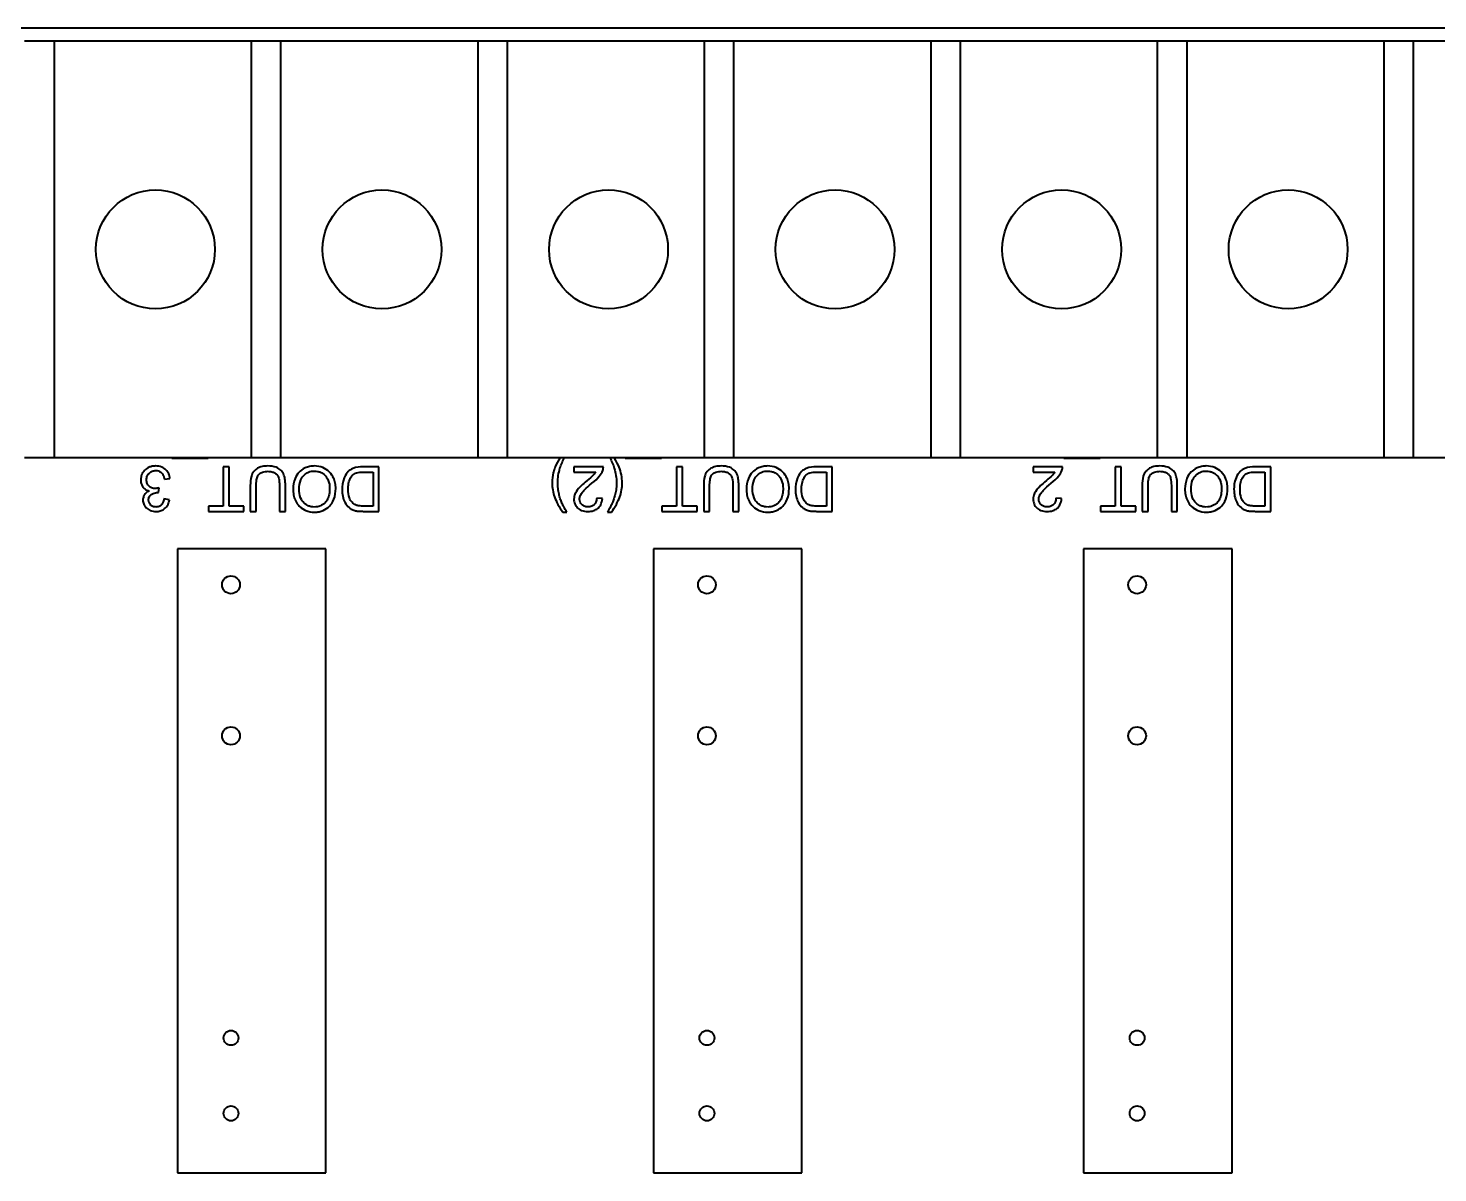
# Model space of a CAD drawing. Header units: millimetres. Extents: x 0 to 5945, y 0 to 4205.
# Drawn here: x 1644.03 to 1691.44, y 334.04 to 372.54 of the extents above; entities that cross this region are included whole.
import ezdxf

# ---------------------------------------------------------------- set-up
doc = ezdxf.new("R2010")
doc.units = ezdxf.units.MM
doc.header["$LTSCALE"] = 5
doc.layers.add('가시적인 것(ISO)', color=3, linetype='Continuous', lineweight=40)

msp = doc.modelspace()

# ---------------------------------------------------------------- linework, layer by layer
at = {"layer": '가시적인 것(ISO)'}
for p, q in [((1744.737, 372.541), (1574.737, 372.541)), ((1644.907, 372.101), (1643.907, 372.101)), ((1644.907, 358.101), (1644.907, 372.101)), ((1651.527, 372.101), (1644.907, 372.101)), ((1651.527, 372.101), (1651.527, 358.101)), ((1652.527, 372.101), (1651.527, 372.101)), ((1652.527, 358.101), (1652.527, 372.101)), ((1659.147, 372.101), (1652.527, 372.101)), ((1659.147, 372.101), (1659.147, 358.101)), ((1660.147, 372.101), (1659.147, 372.101)), ((1660.147, 358.101), (1660.147, 372.101)), ((1666.767, 372.101), (1660.147, 372.101)), ((1666.767, 372.101), (1666.767, 358.101)), ((1667.767, 372.101), (1666.767, 372.101)), ((1667.767, 358.101), (1667.767, 372.101)), ((1674.387, 372.101), (1667.767, 372.101)), ((1674.387, 372.101), (1674.387, 358.101)), ((1675.387, 372.101), (1674.387, 372.101)), ((1675.387, 358.101), (1675.387, 372.101)), ((1682.007, 372.101), (1675.387, 372.101)), ((1682.007, 372.101), (1682.007, 358.101)), ((1683.007, 372.101), (1682.007, 372.101)), ((1683.007, 358.101), (1683.007, 372.101)), ((1689.627, 372.101), (1683.007, 372.101)), ((1689.627, 372.101), (1689.627, 358.101)), ((1690.627, 372.101), (1689.627, 372.101)), ((1690.627, 358.101), (1690.627, 372.101)), ((1697.247, 372.101), (1690.627, 372.101)), ((1643.907, 358.101), (1644.907, 358.101)), ((1644.907, 358.101), (1651.527, 358.101)), ((1648.859, 358.101), (1648.859, 358.075)), ((1648.859, 358.075), (1650.08, 358.075)), ((1650.08, 358.075), (1650.08, 358.101)), ((1651.527, 358.101), (1652.527, 358.101)), ((1652.527, 358.101), (1659.147, 358.101)), ((1659.147, 358.101), (1660.147, 358.101)), ((1660.147, 358.101), (1666.767, 358.101)), ((1664.109, 358.101), (1664.109, 358.075)), ((1664.109, 358.075), (1665.33, 358.075)), ((1665.33, 358.075), (1665.33, 358.101)), ((1666.767, 358.101), (1667.767, 358.101)), ((1667.767, 358.101), (1674.387, 358.101)), ((1674.387, 358.101), (1675.387, 358.101)), ((1675.387, 358.101), (1682.007, 358.101)), ((1678.859, 358.101), (1678.859, 358.075)), ((1678.859, 358.075), (1680.08, 358.075)), ((1680.08, 358.075), (1680.08, 358.101)), ((1682.007, 358.101), (1683.007, 358.101)), ((1683.007, 358.101), (1689.627, 358.101)), ((1689.627, 358.101), (1690.627, 358.101)), ((1690.627, 358.101), (1697.247, 358.101)), ((1650.786, 357.791), (1650.587, 357.791)), ((1650.587, 357.791), (1650.587, 356.468)), ((1650.786, 356.468), (1650.786, 357.791)), ((1655.825, 357.791), (1655.284, 357.791)), ((1655.306, 357.614), (1655.627, 357.614)), ((1655.627, 357.614), (1655.627, 356.468)), ((1655.825, 356.291), (1655.825, 357.791)), ((1663.373, 357.791), (1662.382, 357.791)), ((1662.382, 357.791), (1662.382, 357.614)), ((1662.382, 357.614), (1663.117, 357.614)), ((1666.036, 357.791), (1665.837, 357.791)), ((1665.837, 357.791), (1665.837, 356.468)), ((1666.036, 356.468), (1666.036, 357.791)), ((1671.075, 357.791), (1670.534, 357.791)), ((1670.556, 357.614), (1670.877, 357.614)), ((1670.877, 357.614), (1670.877, 356.468)), ((1671.075, 356.291), (1671.075, 357.791)), ((1678.821, 357.791), (1677.829, 357.791)), ((1677.829, 357.791), (1677.829, 357.614)), ((1677.829, 357.614), (1678.564, 357.614)), ((1680.786, 357.791), (1680.587, 357.791)), ((1680.587, 357.791), (1680.587, 356.468)), ((1680.786, 356.468), (1680.786, 357.791)), ((1685.825, 357.791), (1685.284, 357.791)), ((1685.306, 357.614), (1685.627, 357.614)), ((1685.627, 357.614), (1685.627, 356.468)), ((1685.825, 356.291), (1685.825, 357.791)), ((1648.412, 356.919), (1648.432, 357.08)), ((1648.611, 357.369), (1648.795, 357.393)), ((1651.498, 357.158), (1651.498, 356.291)), ((1651.697, 356.291), (1651.697, 357.157)), ((1652.479, 357.157), (1652.479, 356.291)), ((1652.678, 356.291), (1652.678, 357.158)), ((1666.748, 357.158), (1666.748, 356.291)), ((1666.947, 356.291), (1666.947, 357.157)), ((1667.729, 357.157), (1667.729, 356.291)), ((1667.928, 356.291), (1667.928, 357.158)), ((1681.498, 357.158), (1681.498, 356.291)), ((1681.697, 356.291), (1681.697, 357.157)), ((1682.479, 357.157), (1682.479, 356.291)), ((1682.678, 356.291), (1682.678, 357.158)), ((1648.777, 356.674), (1648.593, 356.707)), ((1663.339, 356.719), (1663.149, 356.738)), ((1678.786, 356.719), (1678.596, 356.738)), ((1650.587, 356.468), (1650.091, 356.468)), ((1650.091, 356.468), (1650.091, 356.291)), ((1650.091, 356.291), (1651.28, 356.291)), ((1651.28, 356.468), (1650.786, 356.468)), ((1651.28, 356.291), (1651.28, 356.468)), ((1651.498, 356.291), (1651.697, 356.291)), ((1652.479, 356.291), (1652.678, 356.291)), ((1655.309, 356.291), (1655.825, 356.291)), ((1655.627, 356.468), (1655.311, 356.468)), ((1662.013, 356.266), (1662.144, 356.266)), ((1663.511, 356.266), (1663.643, 356.266)), ((1665.837, 356.468), (1665.341, 356.468)), ((1665.341, 356.468), (1665.341, 356.291)), ((1665.341, 356.291), (1666.53, 356.291)), ((1666.53, 356.468), (1666.036, 356.468)), ((1666.53, 356.291), (1666.53, 356.468)), ((1666.748, 356.291), (1666.947, 356.291)), ((1667.729, 356.291), (1667.928, 356.291)), ((1670.559, 356.291), (1671.075, 356.291)), ((1670.877, 356.468), (1670.561, 356.468)), ((1680.587, 356.468), (1680.091, 356.468)), ((1680.091, 356.468), (1680.091, 356.291)), ((1680.091, 356.291), (1681.28, 356.291)), ((1681.28, 356.468), (1680.786, 356.468)), ((1681.28, 356.291), (1681.28, 356.468)), ((1681.498, 356.291), (1681.697, 356.291)), ((1682.479, 356.291), (1682.678, 356.291)), ((1685.309, 356.291), (1685.825, 356.291)), ((1685.627, 356.468), (1685.311, 356.468)), ((1654.044, 355.033), (1649.048, 355.033)), ((1649.048, 355.033), (1649.048, 334.043)), ((1654.044, 334.043), (1654.044, 355.033)), ((1670.054, 355.033), (1665.058, 355.033)), ((1665.058, 355.033), (1665.058, 334.043)), ((1670.054, 334.043), (1670.054, 355.033)), ((1684.524, 355.033), (1679.528, 355.033)), ((1679.528, 355.033), (1679.528, 334.043)), ((1684.524, 334.043), (1684.524, 355.033)), ((1649.048, 334.043), (1654.044, 334.043)), ((1665.058, 334.043), (1670.054, 334.043)), ((1679.528, 334.043), (1684.524, 334.043))]:
    msp.add_line(p, q, dxfattribs=at)
for centre, radius in [((1648.307, 365.101), 2), ((1655.927, 365.101), 2), ((1663.547, 365.101), 2), ((1671.167, 365.101), 2), ((1678.787, 365.101), 2), ((1686.407, 365.101), 2), ((1650.847, 353.821), 0.3), ((1666.857, 353.821), 0.3), ((1681.327, 353.821), 0.3), ((1650.847, 348.741), 0.3), ((1666.857, 348.741), 0.3), ((1681.327, 348.741), 0.3), ((1650.847, 338.581), 0.25), ((1666.857, 338.581), 0.25), ((1681.327, 338.581), 0.25), ((1650.847, 336.041), 0.25), ((1666.857, 336.041), 0.25), ((1681.327, 336.041), 0.25)]:
    msp.add_circle(centre, radius, dxfattribs=at)
for points, knots in [([(1661.919, 358.101), (1661.854, 358.001), (1661.8, 357.893), (1661.72, 357.699), (1661.649, 357.511), (1661.649, 357.248)], [-0.1832014, -0.1832014, -0.1832014, -0.1832014, -0.0787799, -0.0787799, 0, 0, 0, 0]), ([(1661.839, 357.249), (1661.839, 357.417), (1661.865, 357.581), (1661.954, 357.866), (1662.006, 357.986), (1662.068, 358.101)], [-0.10471142, -0.10471142, -0.10471142, -0.10471142, -0.05443322, -0.05443322, -0.01516202, -0.01516202, -0.01516202, -0.01516202]), ([(1663.587, 358.101), (1663.649, 357.986), (1663.702, 357.866), (1663.79, 357.581), (1663.817, 357.417), (1663.817, 357.249)], [-0.08956306, -0.08956306, -0.08956306, -0.08956306, -0.05028586, -0.05028586, 0, 0, 0, 0]), ([(1664.006, 357.248), (1664.006, 357.433), (1663.971, 357.611), (1663.877, 357.84), (1663.825, 357.963), (1663.736, 358.101)], [-0.233985, -0.233985, -0.233985, -0.233985, -0.0717624, -0.0717624, -0.01692, -0.01692, -0.01692, -0.01692]), ([(1648.319, 357.816), (1648.279, 357.816), (1648.24, 357.813), (1648.166, 357.798), (1648.131, 357.788), (1648.03, 357.744), (1647.979, 357.703), (1647.9, 357.622), (1647.869, 357.575), (1647.824, 357.467), (1647.813, 357.408), (1647.813, 357.347)], [-0.06985908, -0.06985908, -0.06985908, -0.06985908, -0.0607385, -0.0607385, -0.05217226, -0.05217226, -0.03520118, -0.03520118, -0.01818642, -0.01818642, 0, 0, 0, 0]), ([(1648.009, 357.351), (1648.009, 357.374), (1648.011, 357.396), (1648.019, 357.44), (1648.025, 357.46), (1648.052, 357.522), (1648.078, 357.555), (1648.131, 357.606), (1648.162, 357.627), (1648.235, 357.657), (1648.276, 357.664), (1648.317, 357.664)], [-0.04480517, -0.04480517, -0.04480517, -0.04480517, -0.03953756, -0.03953756, -0.03452526, -0.03452526, -0.02387614, -0.02387614, -0.01249682, -0.01249682, 0, 0, 0, 0]), ([(1648.317, 357.664), (1648.348, 357.664), (1648.378, 357.66), (1648.434, 357.642), (1648.46, 357.629), (1648.514, 357.588), (1648.536, 357.561), (1648.582, 357.483), (1648.6, 357.424), (1648.611, 357.369)], [-0.04276956, -0.04276956, -0.04276956, -0.04276956, -0.03481239, -0.03481239, -0.02718734, -0.02718734, -0.01690671, -0.01690671, 0, 0, 0, 0]), ([(1648.795, 357.393), (1648.79, 357.449), (1648.777, 357.503), (1648.731, 357.603), (1648.7, 357.647), (1648.619, 357.727), (1648.571, 357.758), (1648.455, 357.806), (1648.387, 357.816), (1648.319, 357.816)], [-0.06885089, -0.06885089, -0.06885089, -0.06885089, -0.0529579, -0.0529579, -0.03766992, -0.03766992, -0.02055925, -0.02055925, 0, 0, 0, 0]), ([(1652.085, 357.816), (1652.021, 357.816), (1651.956, 357.811), (1651.84, 357.784), (1651.789, 357.766), (1651.72, 357.725), (1651.662, 357.689), (1651.572, 357.576), (1651.549, 357.524), (1651.507, 357.379), (1651.498, 357.268), (1651.498, 357.158)], [-0.1827395, -0.1827395, -0.1827395, -0.1827395, -0.1243095, -0.1243095, -0.0742781, -0.0742781, -0.0514626, -0.0514626, -0.0329561, -0.0329561, 0, 0, 0, 0]), ([(1651.697, 357.157), (1651.697, 357.219), (1651.7, 357.285), (1651.719, 357.392), (1651.731, 357.439), (1651.768, 357.512), (1651.786, 357.536), (1651.838, 357.58), (1651.872, 357.598), (1651.969, 357.63), (1652.038, 357.637), (1652.102, 357.637)], [-0.06580544, -0.06580544, -0.06580544, -0.06580544, -0.05062257, -0.05062257, -0.03951225, -0.03951225, -0.0306635, -0.0306635, -0.01915675, -0.01915675, 0, 0, 0, 0]), ([(1652.678, 357.158), (1652.678, 357.232), (1652.674, 357.309), (1652.653, 357.438), (1652.638, 357.497), (1652.591, 357.599), (1652.56, 357.642), (1652.49, 357.707), (1652.442, 357.744), (1652.277, 357.805), (1652.178, 357.816), (1652.085, 357.816)], [-0.1666428, -0.1666428, -0.1666428, -0.1666428, -0.120317, -0.120317, -0.0849202, -0.0849202, -0.0527526, -0.0527526, -0.028158, -0.028158, 0, 0, 0, 0]), ([(1652.102, 357.637), (1652.143, 357.637), (1652.184, 357.633), (1652.269, 357.612), (1652.302, 357.596), (1652.356, 357.564), (1652.382, 357.541), (1652.433, 357.475), (1652.447, 357.437), (1652.474, 357.337), (1652.479, 357.244), (1652.479, 357.157)], [-0.0552723, -0.0552723, -0.0552723, -0.0552723, -0.05006966, -0.05006966, -0.04418631, -0.04418631, -0.03650006, -0.03650006, -0.02622502, -0.02622502, 0, 0, 0, 0]), ([(1653.653, 357.816), (1653.6, 357.816), (1653.547, 357.811), (1653.443, 357.789), (1653.394, 357.773), (1653.243, 357.705), (1653.18, 357.65), (1653.077, 357.547), (1653.032, 357.465), (1652.956, 357.281), (1652.936, 357.164), (1652.936, 357.043)], [-0.08052814, -0.08052814, -0.08052814, -0.08052814, -0.075448, -0.075448, -0.0704261, -0.0704261, -0.05969695, -0.05969695, -0.03604414, -0.03604414, 0, 0, 0, 0]), ([(1653.141, 357.041), (1653.141, 357.144), (1653.155, 357.251), (1653.224, 357.415), (1653.263, 357.467), (1653.349, 357.552), (1653.399, 357.585), (1653.518, 357.635), (1653.586, 357.646), (1653.654, 357.646)], [-0.08165834, -0.08165834, -0.08165834, -0.08165834, -0.05685822, -0.05685822, -0.03882835, -0.03882835, -0.0205962, -0.0205962, 0, 0, 0, 0]), ([(1654.371, 357.061), (1654.371, 357.121), (1654.365, 357.181), (1654.34, 357.299), (1654.322, 357.355), (1654.27, 357.471), (1654.227, 357.547), (1654.092, 357.68), (1654.018, 357.729), (1653.848, 357.8), (1653.752, 357.816), (1653.653, 357.816)], [-0.1419282, -0.1419282, -0.1419282, -0.1419282, -0.11405, -0.11405, -0.0863552, -0.0863552, -0.0554723, -0.0554723, -0.0295193, -0.0295193, 0, 0, 0, 0]), ([(1653.654, 357.646), (1653.69, 357.646), (1653.725, 357.643), (1653.793, 357.63), (1653.825, 357.62), (1653.915, 357.582), (1653.967, 357.545), (1654.045, 357.466), (1654.088, 357.413), (1654.154, 357.246), (1654.167, 357.154), (1654.167, 357.063)], [-0.1304948, -0.1304948, -0.1304948, -0.1304948, -0.1101568, -0.1101568, -0.0908219, -0.0908219, -0.0538229, -0.0538229, -0.0272604, -0.0272604, 0, 0, 0, 0]), ([(1655.284, 357.791), (1655.187, 357.791), (1655.061, 357.781), (1654.887, 357.709), (1654.837, 357.675), (1654.743, 357.581), (1654.696, 357.521), (1654.594, 357.269), (1654.585, 357.126), (1654.585, 357.033)], [-0.1013045, -0.1013045, -0.1013045, -0.1013045, -0.0660401, -0.0660401, -0.0467074, -0.0467074, -0.0277304, -0.0277304, 0, 0, 0, 0]), ([(1654.79, 357.03), (1654.79, 357.096), (1654.794, 357.165), (1654.82, 357.303), (1654.84, 357.353), (1654.877, 357.432), (1654.904, 357.474), (1654.939, 357.509)], [-0.03646535, -0.03646535, -0.03646535, -0.03646535, -0.02628406, -0.02628406, -0.01488015, -0.01488015, 0, 0, 0, 0]), ([(1654.939, 357.509), (1654.957, 357.526), (1654.976, 357.541), (1655.026, 357.57), (1655.055, 357.581), (1655.136, 357.607), (1655.218, 357.614), (1655.306, 357.614)], [-0.03972134, -0.03972134, -0.03972134, -0.03972134, -0.03404767, -0.03404767, -0.02637667, -0.02637667, 0, 0, 0, 0]), ([(1663.117, 357.614), (1663.095, 357.578), (1663.068, 357.545), (1662.974, 357.445), (1662.899, 357.386), (1662.827, 357.326)], [-0.04103729, -0.04103729, -0.04103729, -0.04103729, -0.02838873, -0.02838873, 0, 0, 0, 0]), ([(1662.989, 357.237), (1663.086, 357.316), (1663.175, 357.397), (1663.285, 357.53), (1663.325, 357.593), (1663.351, 357.663)], [-0.05177971, -0.05177971, -0.05177971, -0.05177971, -0.02233854, -0.02233854, 0, 0, 0, 0]), ([(1663.351, 357.663), (1663.359, 357.683), (1663.365, 357.704), (1663.372, 357.747), (1663.374, 357.769), (1663.373, 357.791)], [-0.01312176, -0.01312176, -0.01312176, -0.01312176, -0.00656352, -0.00656352, 0, 0, 0, 0]), ([(1667.335, 357.816), (1667.271, 357.816), (1667.206, 357.811), (1667.09, 357.784), (1667.039, 357.766), (1666.97, 357.725), (1666.912, 357.689), (1666.822, 357.576), (1666.799, 357.524), (1666.757, 357.379), (1666.748, 357.268), (1666.748, 357.158)], [-0.1827395, -0.1827395, -0.1827395, -0.1827395, -0.1243095, -0.1243095, -0.0742781, -0.0742781, -0.0514626, -0.0514626, -0.0329561, -0.0329561, 0, 0, 0, 0]), ([(1666.947, 357.157), (1666.947, 357.219), (1666.95, 357.285), (1666.969, 357.392), (1666.981, 357.439), (1667.018, 357.512), (1667.036, 357.536), (1667.088, 357.58), (1667.122, 357.598), (1667.219, 357.63), (1667.288, 357.637), (1667.352, 357.637)], [-0.06580544, -0.06580544, -0.06580544, -0.06580544, -0.05062257, -0.05062257, -0.03951225, -0.03951225, -0.0306635, -0.0306635, -0.01915675, -0.01915675, 0, 0, 0, 0]), ([(1667.928, 357.158), (1667.928, 357.232), (1667.924, 357.309), (1667.903, 357.438), (1667.888, 357.497), (1667.841, 357.599), (1667.81, 357.642), (1667.74, 357.707), (1667.692, 357.744), (1667.527, 357.805), (1667.428, 357.816), (1667.335, 357.816)], [-0.1666428, -0.1666428, -0.1666428, -0.1666428, -0.120317, -0.120317, -0.0849202, -0.0849202, -0.0527526, -0.0527526, -0.028158, -0.028158, 0, 0, 0, 0]), ([(1667.352, 357.637), (1667.393, 357.637), (1667.434, 357.633), (1667.519, 357.612), (1667.552, 357.596), (1667.606, 357.564), (1667.632, 357.541), (1667.683, 357.475), (1667.697, 357.437), (1667.724, 357.337), (1667.729, 357.244), (1667.729, 357.157)], [-0.0552723, -0.0552723, -0.0552723, -0.0552723, -0.05006966, -0.05006966, -0.04418631, -0.04418631, -0.03650006, -0.03650006, -0.02622502, -0.02622502, 0, 0, 0, 0]), ([(1668.903, 357.816), (1668.85, 357.816), (1668.797, 357.811), (1668.693, 357.789), (1668.644, 357.773), (1668.493, 357.705), (1668.43, 357.65), (1668.327, 357.547), (1668.282, 357.465), (1668.206, 357.281), (1668.186, 357.164), (1668.186, 357.043)], [-0.08052814, -0.08052814, -0.08052814, -0.08052814, -0.075448, -0.075448, -0.0704261, -0.0704261, -0.05969695, -0.05969695, -0.03604414, -0.03604414, 0, 0, 0, 0]), ([(1668.391, 357.041), (1668.391, 357.144), (1668.405, 357.251), (1668.474, 357.415), (1668.513, 357.467), (1668.599, 357.552), (1668.649, 357.585), (1668.768, 357.635), (1668.836, 357.646), (1668.904, 357.646)], [-0.08165834, -0.08165834, -0.08165834, -0.08165834, -0.05685822, -0.05685822, -0.03882835, -0.03882835, -0.0205962, -0.0205962, 0, 0, 0, 0]), ([(1669.621, 357.061), (1669.621, 357.121), (1669.615, 357.181), (1669.59, 357.299), (1669.572, 357.355), (1669.52, 357.471), (1669.477, 357.547), (1669.342, 357.68), (1669.268, 357.729), (1669.098, 357.8), (1669.002, 357.816), (1668.903, 357.816)], [-0.1419282, -0.1419282, -0.1419282, -0.1419282, -0.11405, -0.11405, -0.0863552, -0.0863552, -0.0554723, -0.0554723, -0.0295193, -0.0295193, 0, 0, 0, 0]), ([(1668.904, 357.646), (1668.94, 357.646), (1668.975, 357.643), (1669.043, 357.63), (1669.075, 357.62), (1669.165, 357.582), (1669.217, 357.545), (1669.295, 357.466), (1669.338, 357.413), (1669.404, 357.246), (1669.417, 357.154), (1669.417, 357.063)], [-0.1304948, -0.1304948, -0.1304948, -0.1304948, -0.1101568, -0.1101568, -0.0908219, -0.0908219, -0.0538229, -0.0538229, -0.0272604, -0.0272604, 0, 0, 0, 0]), ([(1670.534, 357.791), (1670.437, 357.791), (1670.311, 357.781), (1670.137, 357.709), (1670.087, 357.675), (1669.993, 357.581), (1669.946, 357.521), (1669.844, 357.269), (1669.835, 357.126), (1669.835, 357.033)], [-0.1013045, -0.1013045, -0.1013045, -0.1013045, -0.0660401, -0.0660401, -0.0467074, -0.0467074, -0.0277304, -0.0277304, 0, 0, 0, 0]), ([(1670.04, 357.03), (1670.04, 357.096), (1670.044, 357.165), (1670.07, 357.303), (1670.09, 357.353), (1670.127, 357.432), (1670.154, 357.474), (1670.189, 357.509)], [-0.03646535, -0.03646535, -0.03646535, -0.03646535, -0.02628406, -0.02628406, -0.01488015, -0.01488015, 0, 0, 0, 0]), ([(1670.189, 357.509), (1670.207, 357.526), (1670.226, 357.541), (1670.276, 357.57), (1670.305, 357.581), (1670.386, 357.607), (1670.468, 357.614), (1670.556, 357.614)], [-0.03972134, -0.03972134, -0.03972134, -0.03972134, -0.03404767, -0.03404767, -0.02637667, -0.02637667, 0, 0, 0, 0]), ([(1678.564, 357.614), (1678.542, 357.578), (1678.516, 357.545), (1678.422, 357.445), (1678.347, 357.386), (1678.274, 357.326)], [-0.04103729, -0.04103729, -0.04103729, -0.04103729, -0.02838873, -0.02838873, 0, 0, 0, 0]), ([(1678.436, 357.237), (1678.533, 357.316), (1678.622, 357.397), (1678.733, 357.53), (1678.773, 357.593), (1678.799, 357.663)], [-0.05177971, -0.05177971, -0.05177971, -0.05177971, -0.02233854, -0.02233854, 0, 0, 0, 0]), ([(1678.799, 357.663), (1678.807, 357.683), (1678.813, 357.704), (1678.82, 357.747), (1678.821, 357.769), (1678.821, 357.791)], [-0.01312176, -0.01312176, -0.01312176, -0.01312176, -0.00656352, -0.00656352, 0, 0, 0, 0]), ([(1682.085, 357.816), (1682.021, 357.816), (1681.956, 357.811), (1681.84, 357.784), (1681.789, 357.766), (1681.72, 357.725), (1681.662, 357.689), (1681.572, 357.576), (1681.549, 357.524), (1681.507, 357.379), (1681.498, 357.268), (1681.498, 357.158)], [-0.1827395, -0.1827395, -0.1827395, -0.1827395, -0.1243095, -0.1243095, -0.0742781, -0.0742781, -0.0514626, -0.0514626, -0.0329561, -0.0329561, 0, 0, 0, 0]), ([(1681.697, 357.157), (1681.697, 357.219), (1681.7, 357.285), (1681.719, 357.392), (1681.731, 357.439), (1681.768, 357.512), (1681.786, 357.536), (1681.838, 357.58), (1681.872, 357.598), (1681.969, 357.63), (1682.038, 357.637), (1682.102, 357.637)], [-0.06580544, -0.06580544, -0.06580544, -0.06580544, -0.05062257, -0.05062257, -0.03951225, -0.03951225, -0.0306635, -0.0306635, -0.01915675, -0.01915675, 0, 0, 0, 0]), ([(1682.678, 357.158), (1682.678, 357.232), (1682.674, 357.309), (1682.653, 357.438), (1682.638, 357.497), (1682.591, 357.599), (1682.56, 357.642), (1682.49, 357.707), (1682.442, 357.744), (1682.277, 357.805), (1682.178, 357.816), (1682.085, 357.816)], [-0.1666428, -0.1666428, -0.1666428, -0.1666428, -0.120317, -0.120317, -0.0849202, -0.0849202, -0.0527526, -0.0527526, -0.028158, -0.028158, 0, 0, 0, 0]), ([(1682.102, 357.637), (1682.143, 357.637), (1682.184, 357.633), (1682.269, 357.612), (1682.302, 357.596), (1682.356, 357.564), (1682.382, 357.541), (1682.433, 357.475), (1682.447, 357.437), (1682.474, 357.337), (1682.479, 357.244), (1682.479, 357.157)], [-0.0552723, -0.0552723, -0.0552723, -0.0552723, -0.05006966, -0.05006966, -0.04418631, -0.04418631, -0.03650006, -0.03650006, -0.02622502, -0.02622502, 0, 0, 0, 0]), ([(1683.653, 357.816), (1683.6, 357.816), (1683.547, 357.811), (1683.443, 357.789), (1683.394, 357.773), (1683.243, 357.705), (1683.18, 357.65), (1683.077, 357.547), (1683.032, 357.465), (1682.956, 357.281), (1682.936, 357.164), (1682.936, 357.043)], [-0.08052814, -0.08052814, -0.08052814, -0.08052814, -0.075448, -0.075448, -0.0704261, -0.0704261, -0.05969695, -0.05969695, -0.03604414, -0.03604414, 0, 0, 0, 0]), ([(1683.141, 357.041), (1683.141, 357.144), (1683.155, 357.251), (1683.224, 357.415), (1683.263, 357.467), (1683.349, 357.552), (1683.399, 357.585), (1683.518, 357.635), (1683.586, 357.646), (1683.654, 357.646)], [-0.08165834, -0.08165834, -0.08165834, -0.08165834, -0.05685822, -0.05685822, -0.03882835, -0.03882835, -0.0205962, -0.0205962, 0, 0, 0, 0]), ([(1684.371, 357.061), (1684.371, 357.121), (1684.365, 357.181), (1684.34, 357.299), (1684.322, 357.355), (1684.27, 357.471), (1684.227, 357.547), (1684.092, 357.68), (1684.018, 357.729), (1683.848, 357.8), (1683.752, 357.816), (1683.653, 357.816)], [-0.1419282, -0.1419282, -0.1419282, -0.1419282, -0.11405, -0.11405, -0.0863552, -0.0863552, -0.0554723, -0.0554723, -0.0295193, -0.0295193, 0, 0, 0, 0]), ([(1683.654, 357.646), (1683.69, 357.646), (1683.725, 357.643), (1683.793, 357.63), (1683.825, 357.62), (1683.915, 357.582), (1683.967, 357.545), (1684.045, 357.466), (1684.088, 357.413), (1684.154, 357.246), (1684.167, 357.154), (1684.167, 357.063)], [-0.1304948, -0.1304948, -0.1304948, -0.1304948, -0.1101568, -0.1101568, -0.0908219, -0.0908219, -0.0538229, -0.0538229, -0.0272604, -0.0272604, 0, 0, 0, 0]), ([(1685.284, 357.791), (1685.187, 357.791), (1685.061, 357.781), (1684.887, 357.709), (1684.837, 357.675), (1684.743, 357.581), (1684.696, 357.521), (1684.594, 357.269), (1684.585, 357.126), (1684.585, 357.033)], [-0.1013045, -0.1013045, -0.1013045, -0.1013045, -0.0660401, -0.0660401, -0.0467074, -0.0467074, -0.0277304, -0.0277304, 0, 0, 0, 0]), ([(1684.79, 357.03), (1684.79, 357.096), (1684.794, 357.165), (1684.82, 357.303), (1684.84, 357.353), (1684.877, 357.432), (1684.904, 357.474), (1684.939, 357.509)], [-0.03646535, -0.03646535, -0.03646535, -0.03646535, -0.02628406, -0.02628406, -0.01488015, -0.01488015, 0, 0, 0, 0]), ([(1684.939, 357.509), (1684.957, 357.526), (1684.976, 357.541), (1685.026, 357.57), (1685.055, 357.581), (1685.136, 357.607), (1685.218, 357.614), (1685.306, 357.614)], [-0.03972134, -0.03972134, -0.03972134, -0.03972134, -0.03404767, -0.03404767, -0.02637667, -0.02637667, 0, 0, 0, 0]), ([(1647.813, 357.347), (1647.813, 357.307), (1647.817, 357.267), (1647.837, 357.193), (1647.851, 357.16), (1647.89, 357.098), (1647.917, 357.065), (1647.998, 357.008), (1648.045, 356.989), (1648.093, 356.978)], [-0.0613968, -0.0613968, -0.0613968, -0.0613968, -0.04487794, -0.04487794, -0.02976308, -0.02976308, -0.0150421, -0.0150421, 0, 0, 0, 0]), ([(1648.303, 357.059), (1648.26, 357.059), (1648.218, 357.066), (1648.146, 357.097), (1648.116, 357.117), (1648.064, 357.17), (1648.044, 357.199), (1648.015, 357.27), (1648.009, 357.31), (1648.009, 357.351)], [-0.04828106, -0.04828106, -0.04828106, -0.04828106, -0.03456334, -0.03456334, -0.02296734, -0.02296734, -0.01228332, -0.01228332, 0, 0, 0, 0]), ([(1648.432, 357.08), (1648.409, 357.074), (1648.384, 357.068), (1648.342, 357.062), (1648.322, 357.059), (1648.303, 357.059)], [-0.01294612, -0.01294612, -0.01294612, -0.01294612, -0.00574067, -0.00574067, 0, 0, 0, 0]), ([(1652.936, 357.043), (1652.936, 356.978), (1652.942, 356.913), (1652.966, 356.79), (1652.984, 356.731), (1653.052, 356.573), (1653.106, 356.508), (1653.228, 356.384), (1653.315, 356.341), (1653.458, 356.282), (1653.554, 356.265), (1653.653, 356.265)], [-0.06480513, -0.06480513, -0.06480513, -0.06480513, -0.05981322, -0.05981322, -0.05512545, -0.05512545, -0.04655354, -0.04655354, -0.0296574, -0.0296574, 0, 0, 0, 0]), ([(1653.652, 356.435), (1653.615, 356.435), (1653.579, 356.439), (1653.508, 356.453), (1653.474, 356.464), (1653.399, 356.498), (1653.346, 356.53), (1653.263, 356.616), (1653.223, 356.668), (1653.155, 356.842), (1653.141, 356.942), (1653.141, 357.041)], [-0.1516136, -0.1516136, -0.1516136, -0.1516136, -0.1220791, -0.1220791, -0.0935316, -0.0935316, -0.0558687, -0.0558687, -0.0298206, -0.0298206, 0, 0, 0, 0]), ([(1654.167, 357.063), (1654.167, 356.996), (1654.162, 356.926), (1654.14, 356.805), (1654.124, 356.751), (1654.079, 356.656), (1654.052, 356.615), (1653.97, 356.536), (1653.914, 356.499), (1653.79, 356.447), (1653.722, 356.435), (1653.652, 356.435)], [-0.09205293, -0.09205293, -0.09205293, -0.09205293, -0.07187986, -0.07187986, -0.05512906, -0.05512906, -0.04039251, -0.04039251, -0.02097998, -0.02097998, 0, 0, 0, 0]), ([(1653.653, 356.265), (1653.706, 356.265), (1653.758, 356.269), (1653.858, 356.288), (1653.905, 356.302), (1654.032, 356.356), (1654.103, 356.406), (1654.206, 356.512), (1654.265, 356.583), (1654.355, 356.811), (1654.371, 356.937), (1654.371, 357.061)], [-0.1914347, -0.1914347, -0.1914347, -0.1914347, -0.1588981, -0.1588981, -0.1283406, -0.1283406, -0.0734868, -0.0734868, -0.0371408, -0.0371408, 0, 0, 0, 0]), ([(1654.585, 357.033), (1654.585, 356.954), (1654.592, 356.874), (1654.624, 356.723), (1654.648, 356.657), (1654.715, 356.529), (1654.762, 356.47), (1654.822, 356.42)], [-0.06427655, -0.06427655, -0.06427655, -0.06427655, -0.04327347, -0.04327347, -0.02318587, -0.02318587, 0, 0, 0, 0]), ([(1661.649, 357.248), (1661.649, 357.168), (1661.655, 357.088), (1661.682, 356.932), (1661.702, 356.856), (1661.728, 356.782)], [-0.04764847, -0.04764847, -0.04764847, -0.04764847, -0.02365155, -0.02365155, 0, 0, 0, 0]), ([(1661.882, 356.867), (1661.868, 356.93), (1661.857, 356.994), (1661.842, 357.121), (1661.839, 357.185), (1661.839, 357.249)], [-0.03855357, -0.03855357, -0.03855357, -0.03855357, -0.01921174, -0.01921174, 0, 0, 0, 0]), ([(1662.827, 357.326), (1662.654, 357.179), (1662.581, 357.105), (1662.464, 356.973), (1662.433, 356.908), (1662.396, 356.817), (1662.384, 356.761), (1662.384, 356.702)], [-0.03516027, -0.03516027, -0.03516027, -0.03516027, -0.0294768, -0.0294768, -0.01769867, -0.01769867, 0, 0, 0, 0]), ([(1662.574, 356.697), (1662.574, 356.734), (1662.582, 356.77), (1662.611, 356.845), (1662.634, 356.884), (1662.691, 356.962), (1662.765, 357.052), (1662.989, 357.237)], [-0.2183426, -0.2183426, -0.2183426, -0.2183426, -0.1577583, -0.1577583, -0.0869803, -0.0869803, 0, 0, 0, 0]), ([(1663.817, 357.249), (1663.817, 357.185), (1663.813, 357.121), (1663.799, 356.992), (1663.788, 356.928), (1663.773, 356.865)], [-0.03878008, -0.03878008, -0.03878008, -0.03878008, -0.01945438, -0.01945438, 0, 0, 0, 0]), ([(1663.928, 356.782), (1663.954, 356.856), (1663.974, 356.932), (1664, 357.088), (1664.006, 357.168), (1664.006, 357.248)], [-0.04764837, -0.04764837, -0.04764837, -0.04764837, -0.02399687, -0.02399687, 0, 0, 0, 0]), ([(1668.186, 357.043), (1668.186, 356.978), (1668.192, 356.913), (1668.216, 356.79), (1668.234, 356.731), (1668.302, 356.573), (1668.356, 356.508), (1668.478, 356.384), (1668.565, 356.341), (1668.708, 356.282), (1668.804, 356.265), (1668.903, 356.265)], [-0.06480513, -0.06480513, -0.06480513, -0.06480513, -0.05981322, -0.05981322, -0.05512545, -0.05512545, -0.04655354, -0.04655354, -0.0296574, -0.0296574, 0, 0, 0, 0]), ([(1668.902, 356.435), (1668.865, 356.435), (1668.829, 356.439), (1668.758, 356.453), (1668.724, 356.464), (1668.649, 356.498), (1668.596, 356.53), (1668.513, 356.616), (1668.473, 356.668), (1668.405, 356.842), (1668.391, 356.942), (1668.391, 357.041)], [-0.1516136, -0.1516136, -0.1516136, -0.1516136, -0.1220791, -0.1220791, -0.0935316, -0.0935316, -0.0558687, -0.0558687, -0.0298206, -0.0298206, 0, 0, 0, 0]), ([(1669.417, 357.063), (1669.417, 356.996), (1669.412, 356.926), (1669.39, 356.805), (1669.374, 356.751), (1669.329, 356.656), (1669.302, 356.615), (1669.22, 356.536), (1669.164, 356.499), (1669.04, 356.447), (1668.972, 356.435), (1668.902, 356.435)], [-0.09205293, -0.09205293, -0.09205293, -0.09205293, -0.07187986, -0.07187986, -0.05512906, -0.05512906, -0.04039251, -0.04039251, -0.02097998, -0.02097998, 0, 0, 0, 0]), ([(1668.903, 356.265), (1668.956, 356.265), (1669.008, 356.269), (1669.108, 356.288), (1669.155, 356.302), (1669.282, 356.356), (1669.353, 356.406), (1669.456, 356.512), (1669.515, 356.583), (1669.605, 356.811), (1669.621, 356.937), (1669.621, 357.061)], [-0.1914347, -0.1914347, -0.1914347, -0.1914347, -0.1588981, -0.1588981, -0.1283406, -0.1283406, -0.0734868, -0.0734868, -0.0371408, -0.0371408, 0, 0, 0, 0]), ([(1669.835, 357.033), (1669.835, 356.954), (1669.842, 356.874), (1669.874, 356.723), (1669.898, 356.657), (1669.965, 356.529), (1670.012, 356.47), (1670.072, 356.42)], [-0.06427655, -0.06427655, -0.06427655, -0.06427655, -0.04327347, -0.04327347, -0.02318587, -0.02318587, 0, 0, 0, 0]), ([(1678.274, 357.326), (1678.102, 357.179), (1678.029, 357.105), (1677.911, 356.973), (1677.88, 356.908), (1677.843, 356.817), (1677.832, 356.761), (1677.832, 356.702)], [-0.03516027, -0.03516027, -0.03516027, -0.03516027, -0.0294768, -0.0294768, -0.01769867, -0.01769867, 0, 0, 0, 0]), ([(1678.021, 356.697), (1678.021, 356.734), (1678.029, 356.77), (1678.058, 356.845), (1678.081, 356.884), (1678.139, 356.962), (1678.213, 357.052), (1678.436, 357.237)], [-0.2183426, -0.2183426, -0.2183426, -0.2183426, -0.1577583, -0.1577583, -0.0869803, -0.0869803, 0, 0, 0, 0]), ([(1682.936, 357.043), (1682.936, 356.978), (1682.942, 356.913), (1682.966, 356.79), (1682.984, 356.731), (1683.052, 356.573), (1683.106, 356.508), (1683.228, 356.384), (1683.315, 356.341), (1683.458, 356.282), (1683.554, 356.265), (1683.653, 356.265)], [-0.06480513, -0.06480513, -0.06480513, -0.06480513, -0.05981322, -0.05981322, -0.05512545, -0.05512545, -0.04655354, -0.04655354, -0.0296574, -0.0296574, 0, 0, 0, 0]), ([(1683.652, 356.435), (1683.615, 356.435), (1683.579, 356.439), (1683.508, 356.453), (1683.474, 356.464), (1683.399, 356.498), (1683.346, 356.53), (1683.263, 356.616), (1683.223, 356.668), (1683.155, 356.842), (1683.141, 356.942), (1683.141, 357.041)], [-0.1516136, -0.1516136, -0.1516136, -0.1516136, -0.1220791, -0.1220791, -0.0935316, -0.0935316, -0.0558687, -0.0558687, -0.0298206, -0.0298206, 0, 0, 0, 0]), ([(1684.167, 357.063), (1684.167, 356.996), (1684.162, 356.926), (1684.14, 356.805), (1684.124, 356.751), (1684.079, 356.656), (1684.052, 356.615), (1683.97, 356.536), (1683.914, 356.499), (1683.79, 356.447), (1683.722, 356.435), (1683.652, 356.435)], [-0.09205293, -0.09205293, -0.09205293, -0.09205293, -0.07187986, -0.07187986, -0.05512906, -0.05512906, -0.04039251, -0.04039251, -0.02097998, -0.02097998, 0, 0, 0, 0]), ([(1683.653, 356.265), (1683.706, 356.265), (1683.758, 356.269), (1683.858, 356.288), (1683.905, 356.302), (1684.032, 356.356), (1684.103, 356.406), (1684.206, 356.512), (1684.265, 356.583), (1684.355, 356.811), (1684.371, 356.937), (1684.371, 357.061)], [-0.1914347, -0.1914347, -0.1914347, -0.1914347, -0.1588981, -0.1588981, -0.1283406, -0.1283406, -0.0734868, -0.0734868, -0.0371408, -0.0371408, 0, 0, 0, 0]), ([(1684.585, 357.033), (1684.585, 356.954), (1684.592, 356.874), (1684.624, 356.723), (1684.648, 356.657), (1684.715, 356.529), (1684.762, 356.47), (1684.822, 356.42)], [-0.06427655, -0.06427655, -0.06427655, -0.06427655, -0.04327347, -0.04327347, -0.02318587, -0.02318587, 0, 0, 0, 0]), ([(1648.093, 356.978), (1648.052, 356.959), (1648.013, 356.935), (1647.944, 356.867), (1647.924, 356.83), (1647.894, 356.759), (1647.886, 356.717), (1647.886, 356.674)], [-0.03177885, -0.03177885, -0.03177885, -0.03177885, -0.0229015, -0.0229015, -0.0130002, -0.0130002, 0, 0, 0, 0]), ([(1647.886, 356.674), (1647.886, 356.649), (1647.889, 356.625), (1647.899, 356.576), (1647.906, 356.553), (1647.931, 356.496), (1647.955, 356.454), (1648.035, 356.372), (1648.084, 356.343), (1648.194, 356.297), (1648.259, 356.285), (1648.325, 356.285)], [-0.07233212, -0.07233212, -0.07233212, -0.07233212, -0.0618739, -0.0618739, -0.05139769, -0.05139769, -0.03589481, -0.03589481, -0.02003156, -0.02003156, 0, 0, 0, 0]), ([(1648.076, 356.671), (1648.076, 356.689), (1648.078, 356.708), (1648.085, 356.743), (1648.09, 356.759), (1648.107, 356.798), (1648.122, 356.819), (1648.172, 356.865), (1648.21, 356.883), (1648.28, 356.912), (1648.331, 356.921), (1648.383, 356.921)], [-0.03345342, -0.03345342, -0.03345342, -0.03345342, -0.03023829, -0.03023829, -0.02729522, -0.02729522, -0.02280998, -0.02280998, -0.01561743, -0.01561743, 0, 0, 0, 0]), ([(1648.322, 356.436), (1648.303, 356.436), (1648.284, 356.438), (1648.248, 356.445), (1648.231, 356.45), (1648.187, 356.468), (1648.162, 356.485), (1648.12, 356.528), (1648.104, 356.551), (1648.081, 356.607), (1648.076, 356.638), (1648.076, 356.671)], [-0.03959792, -0.03959792, -0.03959792, -0.03959792, -0.03345358, -0.03345358, -0.02773396, -0.02773396, -0.01817037, -0.01817037, -0.00966614, -0.00966614, 0, 0, 0, 0]), ([(1648.593, 356.707), (1648.587, 356.665), (1648.576, 356.623), (1648.544, 356.556), (1648.527, 356.529), (1648.489, 356.492), (1648.464, 356.471), (1648.394, 356.442), (1648.358, 356.436), (1648.322, 356.436)], [-0.06301122, -0.06301122, -0.06301122, -0.06301122, -0.03990409, -0.03990409, -0.02276781, -0.02276781, -0.01085121, -0.01085121, 0, 0, 0, 0]), ([(1648.325, 356.285), (1648.374, 356.285), (1648.423, 356.291), (1648.513, 356.317), (1648.554, 356.336), (1648.622, 356.383), (1648.666, 356.42), (1648.742, 356.539), (1648.764, 356.606), (1648.777, 356.674)], [-0.09774393, -0.09774393, -0.09774393, -0.09774393, -0.06922545, -0.06922545, -0.04258642, -0.04258642, -0.02086501, -0.02086501, 0, 0, 0, 0]), ([(1648.383, 356.921), (1648.387, 356.921), (1648.391, 356.921), (1648.401, 356.92), (1648.407, 356.919), (1648.412, 356.919)], [-0.002882985, -0.002882985, -0.002882985, -0.002882985, -0.001682254, -0.001682254, 0, 0, 0, 0]), ([(1655.055, 356.499), (1655.029, 356.509), (1655.005, 356.522), (1654.959, 356.555), (1654.938, 356.575), (1654.89, 356.63), (1654.856, 356.674), (1654.8, 356.83), (1654.79, 356.93), (1654.79, 357.03)], [-0.08863704, -0.08863704, -0.08863704, -0.08863704, -0.07259706, -0.07259706, -0.05563873, -0.05563873, -0.02994642, -0.02994642, 0, 0, 0, 0]), ([(1661.728, 356.782), (1661.76, 356.692), (1661.8, 356.606), (1661.895, 356.434), (1661.951, 356.348), (1662.013, 356.266)], [-0.05910636, -0.05910636, -0.05910636, -0.05910636, -0.03070392, -0.03070392, 0, 0, 0, 0]), ([(1661.979, 356.572), (1661.959, 356.62), (1661.94, 356.668), (1661.908, 356.766), (1661.894, 356.817), (1661.882, 356.867)], [-0.03112118, -0.03112118, -0.03112118, -0.03112118, -0.01562574, -0.01562574, 0, 0, 0, 0]), ([(1662.144, 356.266), (1662.11, 356.324), (1662.073, 356.39), (1662.021, 356.486), (1661.996, 356.534), (1661.979, 356.572)], [-0.03315715, -0.03315715, -0.03315715, -0.03315715, -0.01248793, -0.01248793, 0, 0, 0, 0]), ([(1662.384, 356.702), (1662.384, 356.646), (1662.394, 356.591), (1662.436, 356.49), (1662.466, 356.447), (1662.53, 356.385), (1662.573, 356.349), (1662.707, 356.295), (1662.78, 356.285), (1662.852, 356.285)], [-0.1091803, -0.1091803, -0.1091803, -0.1091803, -0.0754246, -0.0754246, -0.0432877, -0.0432877, -0.0215861, -0.0215861, 0, 0, 0, 0]), ([(1662.856, 356.437), (1662.834, 356.437), (1662.811, 356.439), (1662.768, 356.447), (1662.748, 356.453), (1662.705, 356.472), (1662.675, 356.489), (1662.622, 356.543), (1662.605, 356.569), (1662.58, 356.629), (1662.574, 356.663), (1662.574, 356.697)], [-0.05529017, -0.05529017, -0.05529017, -0.05529017, -0.04364616, -0.04364616, -0.0328661, -0.0328661, -0.0197072, -0.0197072, -0.01028467, -0.01028467, 0, 0, 0, 0]), ([(1662.852, 356.285), (1662.919, 356.285), (1662.987, 356.294), (1663.101, 356.333), (1663.148, 356.358), (1663.218, 356.418), (1663.254, 356.456), (1663.316, 356.578), (1663.332, 356.648), (1663.339, 356.719)], [-0.1036663, -0.1036663, -0.1036663, -0.1036663, -0.0688957, -0.0688957, -0.0410421, -0.0410421, -0.0211527, -0.0211527, 0, 0, 0, 0]), ([(1663.149, 356.738), (1663.149, 356.691), (1663.142, 356.644), (1663.107, 356.56), (1663.085, 356.533), (1663.042, 356.491), (1663.014, 356.473), (1662.942, 356.444), (1662.899, 356.437), (1662.856, 356.437)], [-0.03879416, -0.03879416, -0.03879416, -0.03879416, -0.03076592, -0.03076592, -0.0232504, -0.0232504, -0.01285481, -0.01285481, 0, 0, 0, 0]), ([(1663.675, 356.57), (1663.658, 356.532), (1663.633, 356.484), (1663.582, 356.389), (1663.545, 356.324), (1663.511, 356.266)], [-0.03227518, -0.03227518, -0.03227518, -0.03227518, -0.02006703, -0.02006703, 0, 0, 0, 0]), ([(1663.643, 356.266), (1663.704, 356.348), (1663.761, 356.434), (1663.856, 356.606), (1663.896, 356.692), (1663.928, 356.782)], [-0.05911167, -0.05911167, -0.05911167, -0.05911167, -0.02840499, -0.02840499, 0, 0, 0, 0]), ([(1663.773, 356.865), (1663.761, 356.814), (1663.747, 356.764), (1663.714, 356.665), (1663.696, 356.617), (1663.675, 356.57)], [-0.03115365, -0.03115365, -0.03115365, -0.03115365, -0.01545144, -0.01545144, 0, 0, 0, 0]), ([(1670.305, 356.499), (1670.279, 356.509), (1670.255, 356.522), (1670.209, 356.555), (1670.188, 356.575), (1670.14, 356.63), (1670.106, 356.674), (1670.05, 356.83), (1670.04, 356.93), (1670.04, 357.03)], [-0.08863704, -0.08863704, -0.08863704, -0.08863704, -0.07259706, -0.07259706, -0.05563873, -0.05563873, -0.02994642, -0.02994642, 0, 0, 0, 0]), ([(1677.832, 356.702), (1677.832, 356.646), (1677.841, 356.591), (1677.883, 356.49), (1677.914, 356.447), (1677.978, 356.385), (1678.021, 356.349), (1678.155, 356.295), (1678.227, 356.285), (1678.299, 356.285)], [-0.1091803, -0.1091803, -0.1091803, -0.1091803, -0.0754246, -0.0754246, -0.0432877, -0.0432877, -0.0215861, -0.0215861, 0, 0, 0, 0]), ([(1678.304, 356.437), (1678.281, 356.437), (1678.258, 356.439), (1678.216, 356.447), (1678.195, 356.453), (1678.153, 356.472), (1678.122, 356.489), (1678.07, 356.543), (1678.052, 356.569), (1678.027, 356.629), (1678.021, 356.663), (1678.021, 356.697)], [-0.05529017, -0.05529017, -0.05529017, -0.05529017, -0.04364616, -0.04364616, -0.0328661, -0.0328661, -0.0197072, -0.0197072, -0.01028467, -0.01028467, 0, 0, 0, 0]), ([(1678.299, 356.285), (1678.366, 356.285), (1678.434, 356.294), (1678.549, 356.333), (1678.595, 356.358), (1678.665, 356.418), (1678.702, 356.456), (1678.764, 356.578), (1678.78, 356.648), (1678.786, 356.719)], [-0.1036663, -0.1036663, -0.1036663, -0.1036663, -0.0688957, -0.0688957, -0.0410421, -0.0410421, -0.0211527, -0.0211527, 0, 0, 0, 0]), ([(1678.596, 356.738), (1678.596, 356.691), (1678.589, 356.644), (1678.554, 356.56), (1678.532, 356.533), (1678.49, 356.491), (1678.461, 356.473), (1678.389, 356.444), (1678.347, 356.437), (1678.304, 356.437)], [-0.03879416, -0.03879416, -0.03879416, -0.03879416, -0.03076592, -0.03076592, -0.0232504, -0.0232504, -0.01285481, -0.01285481, 0, 0, 0, 0]), ([(1685.055, 356.499), (1685.029, 356.509), (1685.005, 356.522), (1684.959, 356.555), (1684.938, 356.575), (1684.89, 356.63), (1684.856, 356.674), (1684.8, 356.83), (1684.79, 356.93), (1684.79, 357.03)], [-0.08863704, -0.08863704, -0.08863704, -0.08863704, -0.07259706, -0.07259706, -0.05563873, -0.05563873, -0.02994642, -0.02994642, 0, 0, 0, 0]), ([(1654.822, 356.42), (1654.852, 356.394), (1654.886, 356.372), (1654.96, 356.336), (1655, 356.322), (1655.041, 356.313)], [-0.02477761, -0.02477761, -0.02477761, -0.02477761, -0.01271181, -0.01271181, 0, 0, 0, 0]), ([(1655.041, 356.313), (1655.077, 356.304), (1655.118, 356.299), (1655.205, 356.292), (1655.258, 356.291), (1655.309, 356.291)], [-0.02610579, -0.02610579, -0.02610579, -0.02610579, -0.0151034, -0.0151034, 0, 0, 0, 0]), ([(1655.311, 356.468), (1655.262, 356.468), (1655.208, 356.47), (1655.122, 356.48), (1655.085, 356.487), (1655.055, 356.499)], [-0.02271504, -0.02271504, -0.02271504, -0.02271504, -0.00972271, -0.00972271, 0, 0, 0, 0]), ([(1670.072, 356.42), (1670.102, 356.394), (1670.136, 356.372), (1670.21, 356.336), (1670.25, 356.322), (1670.291, 356.313)], [-0.02477761, -0.02477761, -0.02477761, -0.02477761, -0.01271181, -0.01271181, 0, 0, 0, 0]), ([(1670.291, 356.313), (1670.327, 356.304), (1670.368, 356.299), (1670.455, 356.292), (1670.508, 356.291), (1670.559, 356.291)], [-0.02610579, -0.02610579, -0.02610579, -0.02610579, -0.0151034, -0.0151034, 0, 0, 0, 0]), ([(1670.561, 356.468), (1670.512, 356.468), (1670.458, 356.47), (1670.372, 356.48), (1670.335, 356.487), (1670.305, 356.499)], [-0.02271504, -0.02271504, -0.02271504, -0.02271504, -0.00972271, -0.00972271, 0, 0, 0, 0]), ([(1684.822, 356.42), (1684.852, 356.394), (1684.886, 356.372), (1684.96, 356.336), (1685, 356.322), (1685.041, 356.313)], [-0.02477761, -0.02477761, -0.02477761, -0.02477761, -0.01271181, -0.01271181, 0, 0, 0, 0]), ([(1685.041, 356.313), (1685.077, 356.304), (1685.118, 356.299), (1685.205, 356.292), (1685.258, 356.291), (1685.309, 356.291)], [-0.02610579, -0.02610579, -0.02610579, -0.02610579, -0.0151034, -0.0151034, 0, 0, 0, 0]), ([(1685.311, 356.468), (1685.262, 356.468), (1685.208, 356.47), (1685.122, 356.48), (1685.085, 356.487), (1685.055, 356.499)], [-0.02271504, -0.02271504, -0.02271504, -0.02271504, -0.00972271, -0.00972271, 0, 0, 0, 0])]:
    msp.add_open_spline(points, degree=3, knots=knots, dxfattribs=at)

doc.saveas('drawing.dxf')
